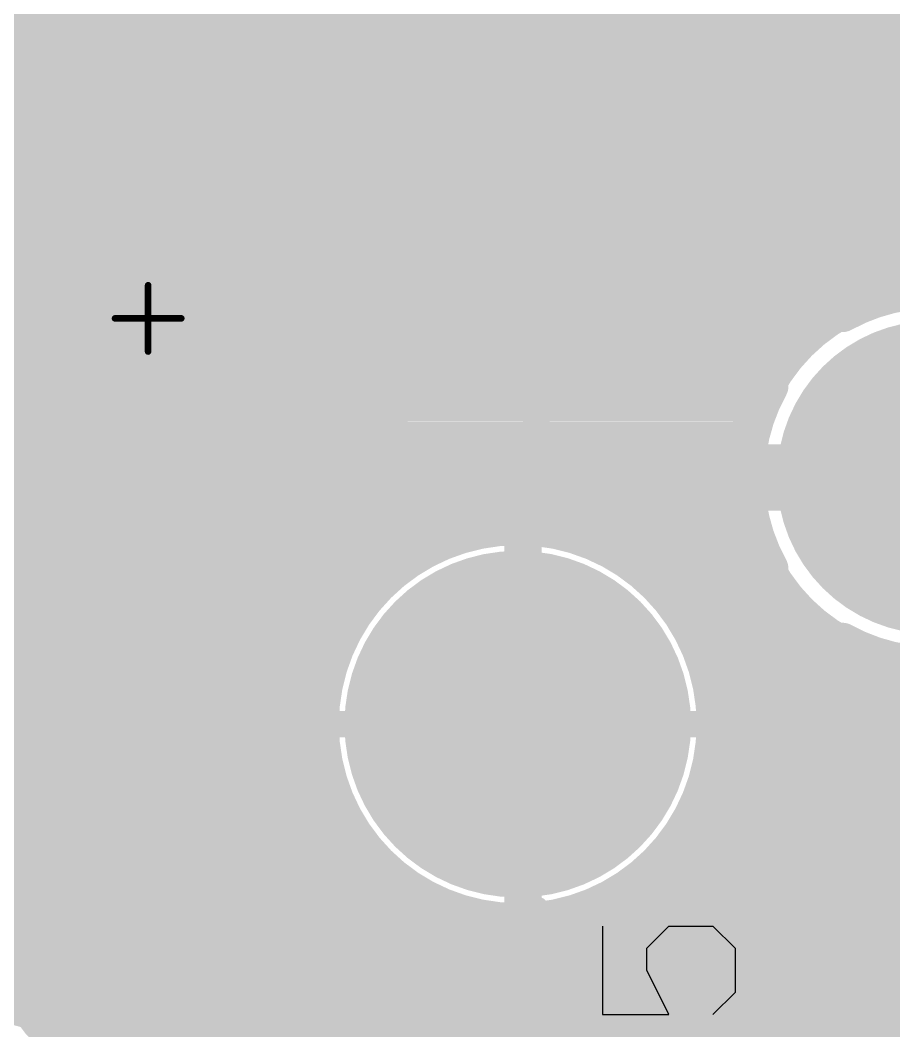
# Model space of a CAD drawing. Header units: millimetres. Extents: x 0.11 to 5.67, y 0.55 to 4.24.
# Drawn here: x 4.6419 to 4.9015, y 3.6014 to 3.9016 of the extents above; entities that cross this region are included whole.
import ezdxf

# ---------------------------------------------------------------- set-up
doc = ezdxf.new("R2010")
doc.units = ezdxf.units.MM
doc.header["$MEASUREMENT"] = 0
for name, color, linetype in [('BottomLayer', 5, 'Continuous'), ('BottomSolder', 6, 'Continuous'), ('InternalPlane1', 76, 'Continuous'), ('InternalPlane2', 16, 'Continuous'), ('Mechanical14', 56, 'Continuous'), ('Mechanical8', 56, 'Continuous'), ('MultiLayer', 9, 'Continuous'), ('PadHoleLayer', 156, 'Continuous'), ('TopLayer', 1, 'Continuous'), ('TopOverlay', 2, 'Continuous'), ('TopSolder', 216, 'Continuous'), ('ViaHoleLayer', 16, 'Continuous')]:
    doc.layers.add(name, color=color, linetype=linetype)

# ---------------------------------------------------------------- blocks, each defined once
blk = doc.blocks.new('ETHERNET_RJ45_4PORTS_36')
at = {"layer": 'BottomLayer'}
for points, const_width in [([(-1.18248, -0.28937, 1), (-1.13721, -0.28937, 1)], 0.04528), ([(-1.05984, -0.4099, 1), (-1.04016, -0.4099, 1)], 0.01969)]:
    blk.add_lwpolyline(points, format="xyb", close=True, dxfattribs=dict(at, const_width=const_width))
at = {"layer": 'BottomSolder'}
for points, const_width in [([(-1.18347, -0.28937, 1), (-1.13622, -0.28937, 1)], 0.04724), ([(-1.06083, -0.4099, 1), (-1.03917, -0.4099, 1)], 0.02165)]:
    blk.add_lwpolyline(points, format="xyb", close=True, dxfattribs=dict(at, const_width=const_width))
at = {"layer": 'InternalPlane1', "const_width": 0.01181}
for points in [[(-1.19035, -0.23652, -0.267949), (-1.12933, -0.23652)], [(-1.21269, -0.31988, -0.267949), (-1.21269, -0.25886)], [(-1.107, -0.25886, -0.267949), (-1.107, -0.31988)], [(-1.12933, -0.34222, -0.267949), (-1.19035, -0.34222)]]:
    blk.add_lwpolyline(points, format="xyb", dxfattribs=at)
at = {"layer": 'InternalPlane1'}
for points, const_width in [([(-1.19331, -0.23652, 1), (-1.1874, -0.23652, 1)], 0.00591), ([(-1.13228, -0.23652, 1), (-1.12638, -0.23652, 1)], 0.00591), ([(-1.21564, -0.25886, 1), (-1.20974, -0.25886, 1)], 0.00591), ([(-1.10995, -0.25886, 1), (-1.10404, -0.25886, 1)], 0.00591), ([(-1.21564, -0.31988, 1), (-1.20974, -0.31988, 1)], 0.00591), ([(-1.10995, -0.31988, 1), (-1.10404, -0.31988, 1)], 0.00591), ([(-1.0915, -0.4099, 1), (-1.0085, -0.4099, 1)], 0.08299), ([(-1.19331, -0.34222, 1), (-1.1874, -0.34222, 1)], 0.00591), ([(-1.13228, -0.34222, 1), (-1.12638, -0.34222, 1)], 0.00591)]:
    blk.add_lwpolyline(points, format="xyb", close=True, dxfattribs=dict(at, const_width=const_width))
at = {"layer": 'InternalPlane2'}
for points, const_width in [([(-1.18559, -0.28937, 1), (-1.1341, -0.28937, 1)], 0.0515), ([(-1.0915, -0.4099, 1), (-1.0085, -0.4099, 1)], 0.08299)]:
    blk.add_lwpolyline(points, format="xyb", close=True, dxfattribs=dict(at, const_width=const_width))
at = {"layer": 'Mechanical14', "const_width": 0.00394}
blk.add_lwpolyline([(-1.165, -0.1451), (-1.165, -0.8351)], dxfattribs=at)
at = {"layer": 'Mechanical8', "const_width": 0.00197}
for points in [[(-1.05, -0.40006), (-1.05, -0.4099)], [(-1.05, -0.4099), (-1.05984, -0.4099)], [(-1.05, -0.4099), (-1.05, -0.41975)], [(-1.04016, -0.4099), (-1.05, -0.4099)]]:
    blk.add_lwpolyline(points, dxfattribs=at)
at = {"layer": 'Mechanical8', "const_width": 0.000984}
for points in [[(-1.05049, -0.40006, 1), (-1.04951, -0.40006, 1)], [(-1.06034, -0.4099, 1), (-1.05935, -0.4099, 1)], [(-1.05049, -0.4099, 1), (-1.04951, -0.4099, 1)], [(-1.05049, -0.4099, 1), (-1.04951, -0.4099, 1)], [(-1.05049, -0.4099, 1), (-1.04951, -0.4099, 1)], [(-1.05049, -0.4099, 1), (-1.04951, -0.4099, 1)], [(-1.04065, -0.4099, 1), (-1.03967, -0.4099, 1)], [(-1.05049, -0.41975, 1), (-1.04951, -0.41975, 1)]]:
    blk.add_lwpolyline(points, format="xyb", close=True, dxfattribs=at)
at = {"layer": 'MultiLayer'}
for points, const_width in [([(-1.18248, -0.28937, 1), (-1.13721, -0.28937, 1)], 0.04528), ([(-1.05984, -0.4099, 1), (-1.04016, -0.4099, 1)], 0.01969)]:
    blk.add_lwpolyline(points, format="xyb", close=True, dxfattribs=dict(at, const_width=const_width))
at = {"layer": 'PadHoleLayer'}
for points, const_width in [([(-1.17559, -0.28937, 1), (-1.1441, -0.28937, 1)], 0.0315), ([(-1.0815, -0.4099, 1), (-1.0185, -0.4099, 1)], 0.06299)]:
    blk.add_lwpolyline(points, format="xyb", close=True, dxfattribs=dict(at, const_width=const_width))
at = {"layer": 'TopLayer'}
for points, const_width in [([(-1.18248, -0.28937, 1), (-1.13721, -0.28937, 1)], 0.04528), ([(-1.05984, -0.4099, 1), (-1.04016, -0.4099, 1)], 0.01969)]:
    blk.add_lwpolyline(points, format="xyb", close=True, dxfattribs=dict(at, const_width=const_width))
at = {"layer": 'TopOverlay', "const_width": 0.00787}
for points in [[(-1.16535, -0.14567), (-1.16535, -0.23425)], [(-1.16535, -0.34646), (-1.16535, -0.64764)]]:
    blk.add_lwpolyline(points, dxfattribs=at)
at = {"layer": 'TopOverlay', "const_width": 0.00394}
for points in [[(-1.16732, -0.23425, 1), (-1.16339, -0.23425, 1)], [(-1.16732, -0.34646, 1), (-1.16339, -0.34646, 1)]]:
    blk.add_lwpolyline(points, format="xyb", close=True, dxfattribs=at)
at = {"layer": 'TopSolder'}
for points, const_width in [([(-1.18347, -0.28937, 1), (-1.13622, -0.28937, 1)], 0.04724), ([(-1.06083, -0.4099, 1), (-1.03917, -0.4099, 1)], 0.02165)]:
    blk.add_lwpolyline(points, format="xyb", close=True, dxfattribs=dict(at, const_width=const_width))
blk = doc.blocks.new('USB_A_REAR_45')
at = {"layer": 'BottomLayer', "const_width": 0.04331}
blk.add_lwpolyline([(-0.02165, 0, 1), (0.02165, 0, 1)], format="xyb", close=True, dxfattribs=at)
at = {"layer": 'BottomSolder', "const_width": 0.04528}
blk.add_lwpolyline([(-0.02264, 0, 1), (0.02264, 0, 1)], format="xyb", close=True, dxfattribs=at)
at = {"layer": 'InternalPlane1', "const_width": 0.01181}
for points in [[(-0.04907, -0.0272, -0.258618), (-0.04907, 0.0272)], [(0.04907, 0.0272, -0.258618), (0.04907, -0.0272)], [(0.0272, -0.04907, -0.258618), (-0.0272, -0.04907)]]:
    blk.add_lwpolyline(points, format="xyb", dxfattribs=at)
at = {"layer": 'InternalPlane1', "const_width": 0.00591}
for points in [[(-0.05202, -0.0272, 1), (-0.04612, -0.0272, 1)], [(0.04612, -0.0272, 1), (0.05202, -0.0272, 1)], [(-0.03015, -0.04907, 1), (-0.02425, -0.04907, 1)], [(0.02425, -0.04907, 1), (0.03015, -0.04907, 1)]]:
    blk.add_lwpolyline(points, format="xyb", close=True, dxfattribs=at)
at = {"layer": 'InternalPlane2', "const_width": 0.04657}
blk.add_lwpolyline([(-0.02329, 0, 1), (0.02329, 0, 1)], format="xyb", close=True, dxfattribs=at)
at = {"layer": 'MultiLayer', "const_width": 0.04331}
blk.add_lwpolyline([(-0.02165, 0, 1), (0.02165, 0, 1)], format="xyb", close=True, dxfattribs=at)
at = {"layer": 'PadHoleLayer', "const_width": 0.02657}
blk.add_lwpolyline([(-0.01329, 0, 1), (0.01329, 0, 1)], format="xyb", close=True, dxfattribs=at)
at = {"layer": 'TopLayer', "const_width": 0.04331}
blk.add_lwpolyline([(-0.02165, 0, 1), (0.02165, 0, 1)], format="xyb", close=True, dxfattribs=at)
at = {"layer": 'TopSolder', "const_width": 0.04528}
blk.add_lwpolyline([(-0.02264, 0, 1), (0.02264, 0, 1)], format="xyb", close=True, dxfattribs=at)

msp = doc.modelspace()

# ---------------------------------------------------------------- linework, layer by layer
at = {"layer": 'BottomLayer'}
for points, const_width in [([(4.4001, 3.90452), (5.22676, 3.90452)], 0.00787), ([(4.40427, 3.89664), (5.24644, 3.89664)], 0.00787), ([(4.40551, 3.88877), (4.66761, 3.88877)], 0.00787), ([(4.69223, 3.88877), (5.40945, 3.88877)], 0.00787), ([(4.40427, 3.8809), (4.6441, 3.8809)], 0.00787), ([(4.71574, 3.8809), (5.40945, 3.8809)], 0.00787), ([(4.72778, 3.87302), (5.40945, 3.87302)], 0.00787), ([(4.73626, 3.86515), (5.40945, 3.86515)], 0.00787), ([(4.74264, 3.85727), (5.40945, 3.85727)], 0.00787), ([(4.74751, 3.8494), (5.40945, 3.8494)], 0.00787), ([(4.75119, 3.84153), (5.40945, 3.84153)], 0.00787), ([(4.75386, 3.83365), (5.40945, 3.83365)], 0.00787), ([(4.75562, 3.82578), (5.40945, 3.82578)], 0.00787), ([(4.75654, 3.8179), (4.89556, 3.8179)], 0.00787), ([(4.75664, 3.81003), (4.88057, 3.81003)], 0.00787), ([(4.75592, 3.80216), (4.872, 3.80216)], 0.00787), ([(4.75438, 3.79428), (4.86623, 3.79428)], 0.00787), ([(4.75194, 3.78641), (4.86229, 3.78641)], 0.00787), ([(4.74853, 3.77853), (4.85977, 3.77853)], 0.00787), ([(4.74397, 3.77066), (4.85849, 3.77066)], 0.00787), ([(4.8622, 3.76575), (4.91339, 3.76575)], 0.01969), ([(4.738, 3.76279), (4.85835, 3.76279)], 0.00787), ([(4.73013, 3.75491), (4.85934, 3.75491)], 0.00787), ([(4.3937, 3.74704), (4.64063, 3.74704)], 0.00787), ([(4.71922, 3.74704), (4.77303, 3.74704)], 0.00787), ([(4.8065, 3.74704), (4.86154, 3.74704)], 0.00787), ([(4.78976, 3.69246), (4.78976, 3.74561)], 0.00787), ([(4.3937, 3.73916), (4.65887, 3.73916)], 0.00787), ([(4.70098, 3.73916), (4.75694, 3.73916)], 0.00787), ([(4.82259, 3.73916), (4.8651, 3.73916)], 0.00787), ([(4.3937, 3.73129), (4.74792, 3.73129)], 0.00787), ([(4.83161, 3.73129), (4.87037, 3.73129)], 0.00787), ([(4.39567, 3.72342), (4.7418, 3.72342)], 0.00787), ([(4.83773, 3.72342), (4.87809, 3.72342)], 0.00787), ([(4.39567, 3.71554), (4.73755, 3.71554)], 0.00787), ([(4.84198, 3.71554), (4.89064, 3.71554)], 0.00787), ([(4.39567, 3.70767), (4.73474, 3.70767)], 0.00787), ([(4.84479, 3.70767), (5.0016, 3.70767)], 0.00787), ([(4.39567, 3.69979), (4.73315, 3.69979)], 0.00787), ([(4.84638, 3.69979), (4.99404, 3.69979)], 0.00787), ([(4.39567, 3.69192), (4.73268, 3.69192)], 0.00787), ([(4.73661, 3.69246), (4.78976, 3.69246)], 0.00787), ([(4.78976, 3.69246), (4.84291, 3.69246)], 0.00787), ([(4.78976, 3.63931), (4.78976, 3.69246)], 0.00787), ([(4.84685, 3.69192), (4.98758, 3.69192)], 0.00787), ([(4.39567, 3.68405), (4.7333, 3.68405)], 0.00787), ([(4.84623, 3.68405), (4.98352, 3.68405)], 0.00787), ([(4.39567, 3.67617), (4.73505, 3.67617)], 0.00787), ([(4.84448, 3.67617), (4.98119, 3.67617)], 0.00787), ([(4.39567, 3.6683), (4.73804, 3.6683)], 0.00787), ([(4.84149, 3.6683), (4.98033, 3.6683)], 0.00787), ([(4.39567, 3.66042), (4.74251, 3.66042)], 0.00787), ([(4.83702, 3.66042), (4.98084, 3.66042)], 0.00787), ([(4.3878, 3.65255), (4.74895, 3.65255)], 0.00787), ([(4.83058, 3.65255), (4.98279, 3.65255)], 0.00787), ([(4.38971, 3.64468), (4.75853, 3.64468)], 0.00787), ([(4.821, 3.64468), (4.98639, 3.64468)], 0.00787), ([(4.39759, 3.6368), (4.77707, 3.6368)], 0.00787), ([(4.80246, 3.6368), (4.99215, 3.6368)], 0.00787), ([(4.40546, 3.62893), (5.0016, 3.62893)], 0.00787), ([(4.41334, 3.62105), (4.99404, 3.62105)], 0.00787), ([(4.42121, 3.61318), (4.98758, 3.61318)], 0.00787), ([(4.64603, 3.60531), (4.98352, 3.60531)], 0.00787), ([(4.65931, 3.59743), (4.98119, 3.59743)], 0.00787)]:
    msp.add_lwpolyline(points, dxfattribs=dict(at, const_width=const_width))
for points, const_width in [([(4.81496, 3.88878, 1), (4.82677, 3.88878, 1)], 0.01181), ([(4.75669, 3.81299, 1), (4.60315, 3.81299, 1)], 0.00787), ([(4.66564, 3.88877, 1), (4.66958, 3.88877, 1)], 0.00394), ([(4.69026, 3.88877, 1), (4.6942, 3.88877, 1)], 0.00394), ([(4.64214, 3.8809, 1), (4.64607, 3.8809, 1)], 0.00394), ([(4.71377, 3.8809, 1), (4.71771, 3.8809, 1)], 0.00394), ([(4.72581, 3.87302, 1), (4.72975, 3.87302, 1)], 0.00394), ([(4.73429, 3.86515, 1), (4.73823, 3.86515, 1)], 0.00394), ([(4.74067, 3.85727, 1), (4.7446, 3.85727, 1)], 0.00394), ([(4.74554, 3.8494, 1), (4.74948, 3.8494, 1)], 0.00394), ([(4.74923, 3.84153, 1), (4.75316, 3.84153, 1)], 0.00394), ([(4.75189, 3.83365, 1), (4.75583, 3.83365, 1)], 0.00394), ([(4.75365, 3.82578, 1), (4.75759, 3.82578, 1)], 0.00394), ([(4.9685, 3.76575, 1), (4.85827, 3.76575, 1)], 0.00787), ([(4.75457, 3.8179, 1), (4.7585, 3.8179, 1)], 0.00394), ([(4.89359, 3.8179, 1), (4.89753, 3.8179, 1)], 0.00394), ([(4.75472, 3.81299, 1), (4.75866, 3.81299, 1)], 0.00394), ([(4.75467, 3.81003, 1), (4.7586, 3.81003, 1)], 0.00394), ([(4.8786, 3.81003, 1), (4.88253, 3.81003, 1)], 0.00394), ([(4.75396, 3.80216, 1), (4.75789, 3.80216, 1)], 0.00394), ([(4.87004, 3.80216, 1), (4.87397, 3.80216, 1)], 0.00394), ([(4.75241, 3.79428, 1), (4.75635, 3.79428, 1)], 0.00394), ([(4.86426, 3.79428, 1), (4.8682, 3.79428, 1)], 0.00394), ([(4.74998, 3.78641, 1), (4.75391, 3.78641, 1)], 0.00394), ([(4.86032, 3.78641, 1), (4.86425, 3.78641, 1)], 0.00394), ([(4.74656, 3.77853, 1), (4.75049, 3.77853, 1)], 0.00394), ([(4.8578, 3.77853, 1), (4.86174, 3.77853, 1)], 0.00394), ([(4.742, 3.77066, 1), (4.74594, 3.77066, 1)], 0.00394), ([(4.85728, 3.76575, 1), (4.86713, 3.76575, 1)], 0.00984), ([(4.85652, 3.77066, 1), (4.86046, 3.77066, 1)], 0.00394), ([(4.8563, 3.76575, 1), (4.86024, 3.76575, 1)], 0.00394), ([(4.73603, 3.76279, 1), (4.73997, 3.76279, 1)], 0.00394), ([(4.85638, 3.76279, 1), (4.86032, 3.76279, 1)], 0.00394), ([(4.72816, 3.75491, 1), (4.7321, 3.75491, 1)], 0.00394), ([(4.85737, 3.75491, 1), (4.86131, 3.75491, 1)], 0.00394), ([(4.84685, 3.69246, 1), (4.73268, 3.69246, 1)], 0.00787), ([(4.63866, 3.74704, 1), (4.6426, 3.74704, 1)], 0.00394), ([(4.71725, 3.74704, 1), (4.72118, 3.74704, 1)], 0.00394), ([(4.77106, 3.74704, 1), (4.775, 3.74704, 1)], 0.00394), ([(4.80453, 3.74704, 1), (4.80847, 3.74704, 1)], 0.00394), ([(4.85957, 3.74704, 1), (4.86351, 3.74704, 1)], 0.00394), ([(4.7878, 3.74561, 1), (4.79173, 3.74561, 1)], 0.00394), ([(4.6569, 3.73916, 1), (4.66083, 3.73916, 1)], 0.00394), ([(4.69901, 3.73916, 1), (4.70295, 3.73916, 1)], 0.00394), ([(4.75497, 3.73916, 1), (4.75891, 3.73916, 1)], 0.00394), ([(4.82062, 3.73916, 1), (4.82456, 3.73916, 1)], 0.00394), ([(4.86313, 3.73916, 1), (4.86707, 3.73916, 1)], 0.00394), ([(4.74595, 3.73129, 1), (4.74989, 3.73129, 1)], 0.00394), ([(4.82964, 3.73129, 1), (4.83358, 3.73129, 1)], 0.00394), ([(4.8684, 3.73129, 1), (4.87234, 3.73129, 1)], 0.00394), ([(4.73983, 3.72342, 1), (4.74377, 3.72342, 1)], 0.00394), ([(4.83576, 3.72342, 1), (4.8397, 3.72342, 1)], 0.00394), ([(4.87612, 3.72342, 1), (4.88006, 3.72342, 1)], 0.00394), ([(4.73558, 3.71554, 1), (4.73952, 3.71554, 1)], 0.00394), ([(4.84001, 3.71554, 1), (4.84394, 3.71554, 1)], 0.00394), ([(4.88867, 3.71554, 1), (4.89261, 3.71554, 1)], 0.00394), ([(4.73277, 3.70767, 1), (4.73671, 3.70767, 1)], 0.00394), ([(4.84282, 3.70767, 1), (4.84676, 3.70767, 1)], 0.00394), ([(4.73118, 3.69979, 1), (4.73512, 3.69979, 1)], 0.00394), ([(4.84441, 3.69979, 1), (4.84835, 3.69979, 1)], 0.00394), ([(4.70079, 3.68799, 1), (4.7126, 3.68799, 1)], 0.01181), ([(4.73071, 3.69246, 1), (4.73465, 3.69246, 1)], 0.00394), ([(4.73071, 3.69192, 1), (4.73465, 3.69192, 1)], 0.00394), ([(4.73465, 3.69246, 1), (4.73858, 3.69246, 1)], 0.00394), ([(4.7878, 3.69246, 1), (4.79173, 3.69246, 1)], 0.00394), ([(4.7878, 3.69246, 1), (4.79173, 3.69246, 1)], 0.00394), ([(4.7878, 3.69246, 1), (4.79173, 3.69246, 1)], 0.00394), ([(4.7878, 3.69246, 1), (4.79173, 3.69246, 1)], 0.00394), ([(4.84095, 3.69246, 1), (4.84488, 3.69246, 1)], 0.00394), ([(4.84488, 3.69246, 1), (4.84882, 3.69246, 1)], 0.00394), ([(4.84488, 3.69192, 1), (4.84882, 3.69192, 1)], 0.00394), ([(4.73133, 3.68405, 1), (4.73527, 3.68405, 1)], 0.00394), ([(4.84426, 3.68405, 1), (4.8482, 3.68405, 1)], 0.00394), ([(4.73308, 3.67617, 1), (4.73702, 3.67617, 1)], 0.00394), ([(4.84251, 3.67617, 1), (4.84645, 3.67617, 1)], 0.00394), ([(4.73607, 3.6683, 1), (4.74001, 3.6683, 1)], 0.00394), ([(4.83952, 3.6683, 1), (4.84345, 3.6683, 1)], 0.00394), ([(4.74054, 3.66042, 1), (4.74448, 3.66042, 1)], 0.00394), ([(4.83505, 3.66042, 1), (4.83898, 3.66042, 1)], 0.00394), ([(4.74698, 3.65255, 1), (4.75091, 3.65255, 1)], 0.00394), ([(4.82861, 3.65255, 1), (4.83255, 3.65255, 1)], 0.00394), ([(4.8622, 3.64469, 1), (4.87402, 3.64469, 1)], 0.01181), ([(4.75656, 3.64468, 1), (4.7605, 3.64468, 1)], 0.00394), ([(4.81903, 3.64468, 1), (4.82297, 3.64468, 1)], 0.00394), ([(4.7878, 3.63931, 1), (4.79173, 3.63931, 1)], 0.00394), ([(4.7751, 3.6368, 1), (4.77904, 3.6368, 1)], 0.00394), ([(4.80049, 3.6368, 1), (4.80443, 3.6368, 1)], 0.00394), ([(4.65748, 3.61713, 1), (4.66929, 3.61713, 1)], 0.01181), ([(4.6752, 3.56299, 1), (4.58465, 3.56299, 1)], 0.00787), ([(4.64406, 3.60531, 1), (4.648, 3.60531, 1)], 0.00394), ([(4.65734, 3.59743, 1), (4.66128, 3.59743, 1)], 0.00394)]:
    msp.add_lwpolyline(points, format="xyb", close=True, dxfattribs=dict(at, const_width=const_width))
at = {"layer": 'InternalPlane2', "const_width": 0.02591}
for points in [[(4.80791, 3.88878, 1), (4.83382, 3.88878, 1)], [(4.69374, 3.68799, 1), (4.71965, 3.68799, 1)], [(4.85516, 3.64469, 1), (4.88106, 3.64469, 1)], [(4.65043, 3.61713, 1), (4.67634, 3.61713, 1)]]:
    msp.add_lwpolyline(points, format="xyb", close=True, dxfattribs=at)
at = {"layer": 'MultiLayer', "const_width": 0.01181}
for points in [[(4.81496, 3.88878, 1), (4.82677, 3.88878, 1)], [(4.70079, 3.68799, 1), (4.7126, 3.68799, 1)], [(4.8622, 3.64469, 1), (4.87402, 3.64469, 1)], [(4.65748, 3.61713, 1), (4.66929, 3.61713, 1)]]:
    msp.add_lwpolyline(points, format="xyb", close=True, dxfattribs=at)
at = {"layer": 'TopLayer'}
for points, const_width in [([(4.4001, 3.90452), (5.07396, 3.90452)], 0.00787), ([(4.40427, 3.89664), (5.08183, 3.89664)], 0.00787), ([(4.40551, 3.88877), (4.66761, 3.88877)], 0.00787), ([(4.69223, 3.88877), (5.0897, 3.88877)], 0.00787), ([(4.40427, 3.8809), (4.6441, 3.8809)], 0.00787), ([(4.71574, 3.8809), (5.09758, 3.8809)], 0.00787), ([(4.72778, 3.87302), (5.10545, 3.87302)], 0.00787), ([(4.73626, 3.86515), (5.11333, 3.86515)], 0.00787), ([(4.74264, 3.85727), (5.1212, 3.85727)], 0.00787), ([(4.74751, 3.8494), (5.12907, 3.8494)], 0.00787), ([(4.75119, 3.84153), (5.13695, 3.84153)], 0.00787), ([(4.75386, 3.83365), (5.14482, 3.83365)], 0.00787), ([(4.75562, 3.82578), (5.1527, 3.82578)], 0.00787), ([(4.75654, 3.8179), (4.89556, 3.8179)], 0.00787), ([(4.75664, 3.81003), (4.88057, 3.81003)], 0.00787), ([(4.75592, 3.80216), (4.872, 3.80216)], 0.00787), ([(4.75438, 3.79428), (4.86623, 3.79428)], 0.00787), ([(4.75194, 3.78641), (4.86229, 3.78641)], 0.00787), ([(4.74853, 3.77853), (4.85977, 3.77853)], 0.00787), ([(4.74397, 3.77066), (4.85849, 3.77066)], 0.00787), ([(4.8622, 3.76575), (4.91339, 3.76575)], 0.01969), ([(4.738, 3.76279), (4.85835, 3.76279)], 0.00787), ([(4.73013, 3.75491), (4.85934, 3.75491)], 0.00787), ([(2.61921, 3.74704), (4.64063, 3.74704)], 0.00787), ([(4.71922, 3.74704), (4.77303, 3.74704)], 0.00787), ([(4.8065, 3.74704), (4.86154, 3.74704)], 0.00787), ([(4.78976, 3.69246), (4.78976, 3.74561)], 0.00787), ([(4.62964, 3.74059), (4.74228, 3.62795)], 0.00787), ([(4.63107, 3.73916), (4.65887, 3.73916)], 0.00787), ([(4.70098, 3.73916), (4.75694, 3.73916)], 0.00787), ([(4.82259, 3.73916), (4.8651, 3.73916)], 0.00787), ([(4.63894, 3.73129), (4.74792, 3.73129)], 0.00787), ([(4.83161, 3.73129), (4.87037, 3.73129)], 0.00787), ([(4.61642, 3.72736), (4.73453, 3.60925)], 0.00984), ([(4.64681, 3.72342), (4.7418, 3.72342)], 0.00787), ([(4.83773, 3.72342), (4.87809, 3.72342)], 0.00787), ([(4.65469, 3.71554), (4.73755, 3.71554)], 0.00787), ([(4.84198, 3.71554), (4.89064, 3.71554)], 0.00787), ([(4.60827, 3.70768), (4.72638, 3.58957)], 0.00984), ([(4.66256, 3.70767), (4.73474, 3.70767)], 0.00787), ([(4.84479, 3.70767), (5.0016, 3.70767)], 0.00787), ([(4.67044, 3.69979), (4.73315, 3.69979)], 0.00787), ([(4.84638, 3.69979), (4.99404, 3.69979)], 0.00787), ([(4.67831, 3.69192), (4.73268, 3.69192)], 0.00787), ([(4.73661, 3.69246), (4.78976, 3.69246)], 0.00787), ([(4.78976, 3.69246), (4.84291, 3.69246)], 0.00787), ([(4.78976, 3.63931), (4.78976, 3.69246)], 0.00787), ([(4.84685, 3.69192), (4.98758, 3.69192)], 0.00787), ([(4.60052, 3.68898), (4.71315, 3.57634)], 0.00787), ([(4.68618, 3.68405), (4.7333, 3.68405)], 0.00787), ([(4.84623, 3.68405), (4.98352, 3.68405)], 0.00787), ([(4.69406, 3.67617), (4.73505, 3.67617)], 0.00787), ([(4.84448, 3.67617), (4.98119, 3.67617)], 0.00787), ([(4.70193, 3.6683), (4.73804, 3.6683)], 0.00787), ([(4.84149, 3.6683), (4.98033, 3.6683)], 0.00787), ([(4.70981, 3.66042), (4.74251, 3.66042)], 0.00787), ([(4.83702, 3.66042), (4.98084, 3.66042)], 0.00787), ([(4.71768, 3.65255), (4.74895, 3.65255)], 0.00787), ([(4.83058, 3.65255), (4.98279, 3.65255)], 0.00787), ([(3.47868, 3.64468), (4.64482, 3.64468)], 0.00787), ([(4.72555, 3.64468), (4.75853, 3.64468)], 0.00787), ([(4.821, 3.64468), (4.98639, 3.64468)], 0.00787), ([(3.48655, 3.6368), (4.6527, 3.6368)], 0.00787), ([(4.73343, 3.6368), (4.77707, 3.6368)], 0.00787), ([(4.80246, 3.6368), (4.98301, 3.6368)], 0.00787), ([(3.49442, 3.62893), (4.66057, 3.62893)], 0.00787), ([(4.7413, 3.62893), (4.97513, 3.62893)], 0.00787), ([(4.74228, 3.62795), (4.97416, 3.62795)], 0.00787), ([(3.5023, 3.62105), (4.66844, 3.62105)], 0.00787), ([(3.51017, 3.61318), (4.67632, 3.61318)], 0.00787), ([(4.73453, 3.60925), (4.9819, 3.60925)], 0.00984), ([(4.64603, 3.60531), (4.68419, 3.60531)], 0.00787), ([(4.65931, 3.59743), (4.69207, 3.59743)], 0.00787)]:
    msp.add_lwpolyline(points, dxfattribs=dict(at, const_width=const_width))
for points, const_width in [([(4.81496, 3.88878, 1), (4.82677, 3.88878, 1)], 0.01181), ([(4.75669, 3.81299, 1), (4.60315, 3.81299, 1)], 0.00787), ([(4.66564, 3.88877, 1), (4.66958, 3.88877, 1)], 0.00394), ([(4.69026, 3.88877, 1), (4.6942, 3.88877, 1)], 0.00394), ([(4.64214, 3.8809, 1), (4.64607, 3.8809, 1)], 0.00394), ([(4.71377, 3.8809, 1), (4.71771, 3.8809, 1)], 0.00394), ([(4.72581, 3.87302, 1), (4.72975, 3.87302, 1)], 0.00394), ([(4.73429, 3.86515, 1), (4.73823, 3.86515, 1)], 0.00394), ([(4.74067, 3.85727, 1), (4.7446, 3.85727, 1)], 0.00394), ([(4.74554, 3.8494, 1), (4.74948, 3.8494, 1)], 0.00394), ([(4.74923, 3.84153, 1), (4.75316, 3.84153, 1)], 0.00394), ([(4.75189, 3.83365, 1), (4.75583, 3.83365, 1)], 0.00394), ([(4.75365, 3.82578, 1), (4.75759, 3.82578, 1)], 0.00394), ([(4.9685, 3.76575, 1), (4.85827, 3.76575, 1)], 0.00787), ([(4.75457, 3.8179, 1), (4.7585, 3.8179, 1)], 0.00394), ([(4.89359, 3.8179, 1), (4.89753, 3.8179, 1)], 0.00394), ([(4.75472, 3.81299, 1), (4.75866, 3.81299, 1)], 0.00394), ([(4.75467, 3.81003, 1), (4.7586, 3.81003, 1)], 0.00394), ([(4.8786, 3.81003, 1), (4.88253, 3.81003, 1)], 0.00394), ([(4.75396, 3.80216, 1), (4.75789, 3.80216, 1)], 0.00394), ([(4.87004, 3.80216, 1), (4.87397, 3.80216, 1)], 0.00394), ([(4.75241, 3.79428, 1), (4.75635, 3.79428, 1)], 0.00394), ([(4.86426, 3.79428, 1), (4.8682, 3.79428, 1)], 0.00394), ([(4.74998, 3.78641, 1), (4.75391, 3.78641, 1)], 0.00394), ([(4.86032, 3.78641, 1), (4.86425, 3.78641, 1)], 0.00394), ([(4.74656, 3.77853, 1), (4.75049, 3.77853, 1)], 0.00394), ([(4.8578, 3.77853, 1), (4.86174, 3.77853, 1)], 0.00394), ([(4.742, 3.77066, 1), (4.74594, 3.77066, 1)], 0.00394), ([(4.85728, 3.76575, 1), (4.86713, 3.76575, 1)], 0.00984), ([(4.85652, 3.77066, 1), (4.86046, 3.77066, 1)], 0.00394), ([(4.8563, 3.76575, 1), (4.86024, 3.76575, 1)], 0.00394), ([(4.73603, 3.76279, 1), (4.73997, 3.76279, 1)], 0.00394), ([(4.85638, 3.76279, 1), (4.86032, 3.76279, 1)], 0.00394), ([(4.72816, 3.75491, 1), (4.7321, 3.75491, 1)], 0.00394), ([(4.85737, 3.75491, 1), (4.86131, 3.75491, 1)], 0.00394), ([(4.84685, 3.69246, 1), (4.73268, 3.69246, 1)], 0.00787), ([(4.63866, 3.74704, 1), (4.6426, 3.74704, 1)], 0.00394), ([(4.71725, 3.74704, 1), (4.72118, 3.74704, 1)], 0.00394), ([(4.77106, 3.74704, 1), (4.775, 3.74704, 1)], 0.00394), ([(4.80453, 3.74704, 1), (4.80847, 3.74704, 1)], 0.00394), ([(4.85957, 3.74704, 1), (4.86351, 3.74704, 1)], 0.00394), ([(4.7878, 3.74561, 1), (4.79173, 3.74561, 1)], 0.00394), ([(4.6569, 3.73916, 1), (4.66083, 3.73916, 1)], 0.00394), ([(4.69901, 3.73916, 1), (4.70295, 3.73916, 1)], 0.00394), ([(4.75497, 3.73916, 1), (4.75891, 3.73916, 1)], 0.00394), ([(4.82062, 3.73916, 1), (4.82456, 3.73916, 1)], 0.00394), ([(4.86313, 3.73916, 1), (4.86707, 3.73916, 1)], 0.00394), ([(4.63697, 3.73129, 1), (4.64091, 3.73129, 1)], 0.00394), ([(4.74595, 3.73129, 1), (4.74989, 3.73129, 1)], 0.00394), ([(4.82964, 3.73129, 1), (4.83358, 3.73129, 1)], 0.00394), ([(4.8684, 3.73129, 1), (4.87234, 3.73129, 1)], 0.00394), ([(4.64485, 3.72342, 1), (4.64878, 3.72342, 1)], 0.00394), ([(4.73983, 3.72342, 1), (4.74377, 3.72342, 1)], 0.00394), ([(4.83576, 3.72342, 1), (4.8397, 3.72342, 1)], 0.00394), ([(4.87612, 3.72342, 1), (4.88006, 3.72342, 1)], 0.00394), ([(4.65272, 3.71554, 1), (4.65666, 3.71554, 1)], 0.00394), ([(4.73558, 3.71554, 1), (4.73952, 3.71554, 1)], 0.00394), ([(4.84001, 3.71554, 1), (4.84394, 3.71554, 1)], 0.00394), ([(4.88867, 3.71554, 1), (4.89261, 3.71554, 1)], 0.00394), ([(4.66059, 3.70767, 1), (4.66453, 3.70767, 1)], 0.00394), ([(4.73277, 3.70767, 1), (4.73671, 3.70767, 1)], 0.00394), ([(4.84282, 3.70767, 1), (4.84676, 3.70767, 1)], 0.00394), ([(4.66847, 3.69979, 1), (4.67241, 3.69979, 1)], 0.00394), ([(4.73118, 3.69979, 1), (4.73512, 3.69979, 1)], 0.00394), ([(4.84441, 3.69979, 1), (4.84835, 3.69979, 1)], 0.00394), ([(4.70079, 3.68799, 1), (4.7126, 3.68799, 1)], 0.01181), ([(4.67634, 3.69192, 1), (4.68028, 3.69192, 1)], 0.00394), ([(4.73071, 3.69246, 1), (4.73465, 3.69246, 1)], 0.00394), ([(4.73071, 3.69192, 1), (4.73465, 3.69192, 1)], 0.00394), ([(4.73465, 3.69246, 1), (4.73858, 3.69246, 1)], 0.00394), ([(4.7878, 3.69246, 1), (4.79173, 3.69246, 1)], 0.00394), ([(4.7878, 3.69246, 1), (4.79173, 3.69246, 1)], 0.00394), ([(4.7878, 3.69246, 1), (4.79173, 3.69246, 1)], 0.00394), ([(4.7878, 3.69246, 1), (4.79173, 3.69246, 1)], 0.00394), ([(4.84095, 3.69246, 1), (4.84488, 3.69246, 1)], 0.00394), ([(4.84488, 3.69246, 1), (4.84882, 3.69246, 1)], 0.00394), ([(4.84488, 3.69192, 1), (4.84882, 3.69192, 1)], 0.00394), ([(4.68422, 3.68405, 1), (4.68815, 3.68405, 1)], 0.00394), ([(4.73133, 3.68405, 1), (4.73527, 3.68405, 1)], 0.00394), ([(4.84426, 3.68405, 1), (4.8482, 3.68405, 1)], 0.00394), ([(4.69209, 3.67617, 1), (4.69603, 3.67617, 1)], 0.00394), ([(4.73308, 3.67617, 1), (4.73702, 3.67617, 1)], 0.00394), ([(4.84251, 3.67617, 1), (4.84645, 3.67617, 1)], 0.00394), ([(4.69996, 3.6683, 1), (4.7039, 3.6683, 1)], 0.00394), ([(4.73607, 3.6683, 1), (4.74001, 3.6683, 1)], 0.00394), ([(4.83952, 3.6683, 1), (4.84345, 3.6683, 1)], 0.00394), ([(4.70784, 3.66042, 1), (4.71178, 3.66042, 1)], 0.00394), ([(4.74054, 3.66042, 1), (4.74448, 3.66042, 1)], 0.00394), ([(4.83505, 3.66042, 1), (4.83898, 3.66042, 1)], 0.00394), ([(4.71571, 3.65255, 1), (4.71965, 3.65255, 1)], 0.00394), ([(4.74698, 3.65255, 1), (4.75091, 3.65255, 1)], 0.00394), ([(4.82861, 3.65255, 1), (4.83255, 3.65255, 1)], 0.00394), ([(4.8622, 3.64469, 1), (4.87402, 3.64469, 1)], 0.01181), ([(4.64285, 3.64468, 1), (4.64679, 3.64468, 1)], 0.00394), ([(4.72359, 3.64468, 1), (4.72752, 3.64468, 1)], 0.00394), ([(4.75656, 3.64468, 1), (4.7605, 3.64468, 1)], 0.00394), ([(4.81903, 3.64468, 1), (4.82297, 3.64468, 1)], 0.00394), ([(4.7878, 3.63931, 1), (4.79173, 3.63931, 1)], 0.00394), ([(4.65073, 3.6368, 1), (4.65466, 3.6368, 1)], 0.00394), ([(4.73146, 3.6368, 1), (4.7354, 3.6368, 1)], 0.00394), ([(4.7751, 3.6368, 1), (4.77904, 3.6368, 1)], 0.00394), ([(4.80049, 3.6368, 1), (4.80443, 3.6368, 1)], 0.00394), ([(4.6586, 3.62893, 1), (4.66254, 3.62893, 1)], 0.00394), ([(4.73933, 3.62893, 1), (4.74327, 3.62893, 1)], 0.00394), ([(4.74031, 3.62795, 1), (4.74425, 3.62795, 1)], 0.00394), ([(4.74031, 3.62795, 1), (4.74425, 3.62795, 1)], 0.00394), ([(4.65748, 3.61713, 1), (4.66929, 3.61713, 1)], 0.01181), ([(4.66648, 3.62105, 1), (4.67041, 3.62105, 1)], 0.00394), ([(4.67435, 3.61318, 1), (4.67829, 3.61318, 1)], 0.00394), ([(4.73207, 3.60925, 1), (4.73699, 3.60925, 1)], 0.00492), ([(4.73207, 3.60925, 1), (4.73699, 3.60925, 1)], 0.00492), ([(4.64406, 3.60531, 1), (4.648, 3.60531, 1)], 0.00394), ([(4.68222, 3.60531, 1), (4.68616, 3.60531, 1)], 0.00394), ([(4.65734, 3.59743, 1), (4.66128, 3.59743, 1)], 0.00394), ([(4.6901, 3.59743, 1), (4.69403, 3.59743, 1)], 0.00394)]:
    msp.add_lwpolyline(points, format="xyb", close=True, dxfattribs=dict(at, const_width=const_width))
at = {"layer": 'TopLayer', "const_width": 0.00787}
msp.add_lwpolyline([(4.63146, 3.51774, -2.473304), (4.6752, 3.56299)], format="xyb", dxfattribs=at)
at = {"layer": 'TopOverlay'}
for p, q in [((4.81497, 3.63245), (4.81497, 3.60621)), ((4.82809, 3.62589), (4.83465, 3.63245)), ((4.83465, 3.63245), (4.84777, 3.63245)), ((4.84777, 3.63245), (4.85433, 3.62589)), ((4.82809, 3.61933), (4.82809, 3.62589)), ((4.85433, 3.62589), (4.85433, 3.61277)), ((4.83465, 3.60621), (4.82809, 3.61933)), ((4.85433, 3.61277), (4.84777, 3.60621)), ((4.81497, 3.60621), (4.83465, 3.60621))]:
    msp.add_line(p, q, dxfattribs=at)
at = {"layer": 'ViaHoleLayer', "const_width": 0.00591}
for points in [[(4.81791, 3.88878, 1), (4.82382, 3.88878, 1)], [(4.70374, 3.68799, 1), (4.70965, 3.68799, 1)], [(4.86516, 3.64469, 1), (4.87106, 3.64469, 1)], [(4.66043, 3.61713, 1), (4.66634, 3.61713, 1)]]:
    msp.add_lwpolyline(points, format="xyb", close=True, dxfattribs=at)

# ---------------------------------------------------------------- block references
for name, p, rotation in [('ETHERNET_RJ45_4PORTS_36', (3.62992, 3.40309), 180), ('USB_A_REAR_45', (4.91339, 3.76575), 270)]:
    msp.add_blockref(name, p, dxfattribs=dict(rotation=rotation))

doc.saveas('drawing.dxf')
